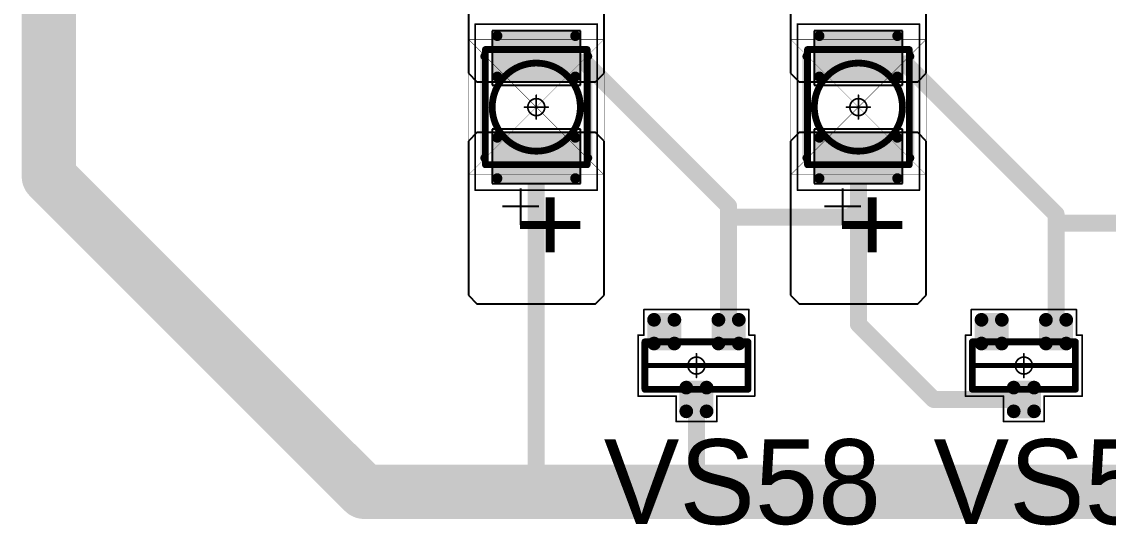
# Model space of a CAD drawing. Header units: millimetres. Extents: x 0 to 273, y 0 to 149.
# Drawn here: x 187.83 to 219.87, y 31.16 to 46.02 of the extents above; entities that cross this region are included whole.
import ezdxf

# ---------------------------------------------------------------- set-up
doc = ezdxf.new("R2010")
doc.units = ezdxf.units.MM
for name, color, linetype in [('Mechanical13', 56, 'Continuous'), ('Mechanical15', 56, 'Continuous'), ('Mechanical2', 216, 'Continuous'), ('TopLayer', 1, 'Continuous'), ('TopOverlay', 2, 'Continuous'), ('TopPaste', 8, 'Continuous'), ('TopSolder', 216, 'Continuous')]:
    doc.layers.add(name, color=color, linetype=linetype)

# ---------------------------------------------------------------- blocks, each defined once
blk = doc.blocks.new('SOT23_11')
at = {"layer": 'Mechanical13', "const_width": 0.2}
for points in [[(-0.7, -1.52), (-0.7, 1.52)], [(0.7, 1.52), (-0.7, 1.52)], [(0.7, -1.52), (0.7, 1.52)], [(0.7, -1.52), (-0.7, -1.52)]]:
    blk.add_lwpolyline(points, dxfattribs=at)
at = {"layer": 'Mechanical13', "const_width": 0.1}
for points in [[(-0.75, 1.52, 1), (-0.65, 1.52, 1)], [(-0.75, 1.52, 1), (-0.65, 1.52, 1)], [(0.65, 1.52, 1), (0.75, 1.52, 1)], [(0.65, 1.52, 1), (0.75, 1.52, 1)], [(-0.75, -1.52, 1), (-0.65, -1.52, 1)], [(-0.75, -1.52, 1), (-0.65, -1.52, 1)], [(0.65, -1.52, 1), (0.75, -1.52, 1)], [(0.65, -1.52, 1), (0.75, -1.52, 1)]]:
    blk.add_lwpolyline(points, format="xyb", close=True, dxfattribs=at)
at = {"layer": 'Mechanical15', "const_width": 0.05}
for points in [[(0.9, 1.72), (-0.9, 1.72)], [(-0.9, 1.55), (-0.9, 1.72)], [(0.9, 0.6), (0.9, 1.72)], [(-0.9, 1.55), (-1.65, 1.55)], [(-1.65, -1.55), (-1.65, 1.55)], [(0, -0.35), (0, 0.35)], [(1.65, 0.6), (0.9, 0.6)], [(1.65, -0.6), (1.65, 0.6)], [(0.35, 0), (-0.35, 0)], [(0.9, -1.72), (0.9, -0.6)], [(1.65, -0.6), (0.9, -0.6)], [(-0.9, -1.55), (-1.65, -1.55)], [(-0.9, -1.72), (-0.9, -1.55)], [(0.9, -1.72), (-0.9, -1.72)]]:
    blk.add_lwpolyline(points, dxfattribs=at)
at = {"layer": 'Mechanical15'}
for points, const_width in [([(-0.913, 1.72, 1), (-0.888, 1.72, 1)], 0.025), ([(-0.913, 1.72, 1), (-0.888, 1.72, 1)], 0.025), ([(0.888, 1.72, 1), (0.913, 1.72, 1)], 0.025), ([(0.888, 1.72, 1), (0.913, 1.72, 1)], 0.025), ([(-1.662, 1.55, 1), (-1.637, 1.55, 1)], 0.025), ([(-1.662, 1.55, 1), (-1.637, 1.55, 1)], 0.025), ([(-0.913, 1.55, 1), (-0.888, 1.55, 1)], 0.025), ([(-0.913, 1.55, 1), (-0.888, 1.55, 1)], 0.025), ([(-0.012, 0.35, 1), (0.012, 0.35, 1)], 0.025), ([(0.888, 0.6, 1), (0.913, 0.6, 1)], 0.025), ([(0.888, 0.6, 1), (0.913, 0.6, 1)], 0.025), ([(1.637, 0.6, 1), (1.662, 0.6, 1)], 0.025), ([(1.637, 0.6, 1), (1.662, 0.6, 1)], 0.025), ([(-0.362, 0, 1), (-0.337, 0, 1)], 0.025), ([(0.25, 0, 1), (-0.25, 0, 1)], 0.05), ([(-0.262, 0, 1), (-0.238, 0, 1)], 0.025), ([(0.238, 0, 1), (0.262, 0, 1)], 0.025), ([(0.337, 0, 1), (0.362, 0, 1)], 0.025), ([(-0.012, -0.35, 1), (0.012, -0.35, 1)], 0.025), ([(0.888, -0.6, 1), (0.913, -0.6, 1)], 0.025), ([(0.888, -0.6, 1), (0.913, -0.6, 1)], 0.025), ([(1.637, -0.6, 1), (1.662, -0.6, 1)], 0.025), ([(1.637, -0.6, 1), (1.662, -0.6, 1)], 0.025), ([(-1.662, -1.55, 1), (-1.637, -1.55, 1)], 0.025), ([(-1.662, -1.55, 1), (-1.637, -1.55, 1)], 0.025), ([(-0.913, -1.55, 1), (-0.888, -1.55, 1)], 0.025), ([(-0.913, -1.55, 1), (-0.888, -1.55, 1)], 0.025), ([(-0.913, -1.72, 1), (-0.888, -1.72, 1)], 0.025), ([(-0.913, -1.72, 1), (-0.888, -1.72, 1)], 0.025), ([(0.888, -1.72, 1), (0.913, -1.72, 1)], 0.025), ([(0.888, -1.72, 1), (0.913, -1.72, 1)], 0.025)]:
    blk.add_lwpolyline(points, format="xyb", close=True, dxfattribs=dict(at, const_width=const_width))
at = {"layer": 'TopLayer', "const_width": 0.1}
for points in [[(-1.4, 1.25, 1), (-1.3, 1.25, 1)], [(-0.7, 1.25, 1), (-0.6, 1.25, 1)], [(-1.4, 0.65, 1), (-1.3, 0.65, 1)], [(-0.7, 0.65, 1), (-0.6, 0.65, 1)], [(0.6, 0.3, 1), (0.7, 0.3, 1)], [(1.3, 0.3, 1), (1.4, 0.3, 1)], [(0.6, -0.3, 1), (0.7, -0.3, 1)], [(1.3, -0.3, 1), (1.4, -0.3, 1)], [(-1.4, -0.65, 1), (-1.3, -0.65, 1)], [(-0.7, -0.65, 1), (-0.6, -0.65, 1)], [(-1.4, -1.25, 1), (-1.3, -1.25, 1)], [(-0.7, -1.25, 1), (-0.6, -1.25, 1)]]:
    blk.add_lwpolyline(points, format="xyb", close=True, dxfattribs=at)
at = {"layer": 'TopLayer'}
for points in [[(-1.35, 1.35), (-1.35, 0.55), (-0.65, 1.35), (-0.65, 0.55)], [(-1.45, 1.25), (-1.45, 0.65), (-0.55, 1.25), (-0.55, 0.65)], [(0.65, 0.4), (0.65, -0.4), (1.35, 0.4), (1.35, -0.4)], [(0.55, 0.3), (0.55, -0.3), (1.45, 0.3), (1.45, -0.3)], [(-1.35, -0.55), (-1.35, -1.35), (-0.65, -0.55), (-0.65, -1.35)], [(-1.45, -0.65), (-1.45, -1.25), (-0.55, -0.65), (-0.55, -1.25)]]:
    blk.add_solid(points, dxfattribs=at)
at = {"layer": 'TopOverlay', "const_width": 0.15}
blk.add_lwpolyline([(0, -1.5), (0, 1.5)], dxfattribs=at)
at = {"layer": 'TopOverlay', "const_width": 0.075}
for points in [[(-0.038, 1.5, 1), (0.038, 1.5, 1)], [(-0.038, -1.5, 1), (0.038, -1.5, 1)]]:
    blk.add_lwpolyline(points, format="xyb", close=True, dxfattribs=at)
at = {"layer": 'TopPaste', "const_width": 0.075}
for points in [[(-1.387, 1.25, 1), (-1.313, 1.25, 1)], [(-0.687, 1.25, 1), (-0.613, 1.25, 1)], [(-1.387, 0.65, 1), (-1.313, 0.65, 1)], [(-0.687, 0.65, 1), (-0.613, 0.65, 1)], [(0.613, 0.3, 1), (0.687, 0.3, 1)], [(1.313, 0.3, 1), (1.387, 0.3, 1)], [(0.613, -0.3, 1), (0.687, -0.3, 1)], [(1.313, -0.3, 1), (1.387, -0.3, 1)], [(-1.387, -0.65, 1), (-1.313, -0.65, 1)], [(-0.687, -0.65, 1), (-0.613, -0.65, 1)], [(-1.387, -1.25, 1), (-1.313, -1.25, 1)], [(-0.687, -1.25, 1), (-0.613, -1.25, 1)]]:
    blk.add_lwpolyline(points, format="xyb", close=True, dxfattribs=at)
at = {"layer": 'TopPaste'}
for points in [[(-1.35, 1.325), (-1.35, 0.575), (-0.65, 1.325), (-0.65, 0.575)], [(-1.425, 1.25), (-1.425, 0.65), (-0.575, 1.25), (-0.575, 0.65)], [(0.65, 0.375), (0.65, -0.375), (1.35, 0.375), (1.35, -0.375)], [(0.575, 0.3), (0.575, -0.3), (1.425, 0.3), (1.425, -0.3)], [(-1.35, -0.575), (-1.35, -1.325), (-0.65, -0.575), (-0.65, -1.325)], [(-1.425, -0.65), (-1.425, -1.25), (-0.575, -0.65), (-0.575, -1.25)]]:
    blk.add_solid(points, dxfattribs=at)
at = {"layer": 'TopSolder', "const_width": 0.202}
for points in [[(-1.451, 1.25, 1), (-1.249, 1.25, 1)], [(-0.751, 1.25, 1), (-0.549, 1.25, 1)], [(-1.451, 0.65, 1), (-1.249, 0.65, 1)], [(-0.751, 0.65, 1), (-0.549, 0.65, 1)], [(0.549, 0.3, 1), (0.751, 0.3, 1)], [(1.249, 0.3, 1), (1.451, 0.3, 1)], [(0.549, -0.3, 1), (0.751, -0.3, 1)], [(1.249, -0.3, 1), (1.451, -0.3, 1)], [(-1.451, -0.65, 1), (-1.249, -0.65, 1)], [(-0.751, -0.65, 1), (-0.549, -0.65, 1)], [(-1.451, -1.25, 1), (-1.249, -1.25, 1)], [(-0.751, -1.25, 1), (-0.549, -1.25, 1)]]:
    blk.add_lwpolyline(points, format="xyb", close=True, dxfattribs=at)
at = {"layer": 'TopSolder'}
for points in [[(-1.35, 1.452), (-1.35, 0.448), (-0.65, 1.452), (-0.65, 0.448)], [(-1.552, 1.25), (-1.552, 0.65), (-0.448, 1.25), (-0.448, 0.65)], [(0.65, 0.502), (0.65, -0.502), (1.35, 0.502), (1.35, -0.502)], [(0.448, 0.3), (0.448, -0.3), (1.552, 0.3), (1.552, -0.3)], [(-1.35, -0.448), (-1.35, -1.452), (-0.65, -0.448), (-0.65, -1.452)], [(-1.552, -0.65), (-1.552, -1.25), (-0.448, -0.65), (-0.448, -1.25)]]:
    blk.add_solid(points, dxfattribs=at)
blk = doc.blocks.new('SOT23_12')
at = {"layer": 'Mechanical13', "const_width": 0.2}
for points in [[(-0.7, -1.52), (-0.7, 1.52)], [(0.7, 1.52), (-0.7, 1.52)], [(0.7, -1.52), (0.7, 1.52)], [(0.7, -1.52), (-0.7, -1.52)]]:
    blk.add_lwpolyline(points, dxfattribs=at)
at = {"layer": 'Mechanical13', "const_width": 0.1}
for points in [[(-0.75, 1.52, 1), (-0.65, 1.52, 1)], [(-0.75, 1.52, 1), (-0.65, 1.52, 1)], [(0.65, 1.52, 1), (0.75, 1.52, 1)], [(0.65, 1.52, 1), (0.75, 1.52, 1)], [(-0.75, -1.52, 1), (-0.65, -1.52, 1)], [(-0.75, -1.52, 1), (-0.65, -1.52, 1)], [(0.65, -1.52, 1), (0.75, -1.52, 1)], [(0.65, -1.52, 1), (0.75, -1.52, 1)]]:
    blk.add_lwpolyline(points, format="xyb", close=True, dxfattribs=at)
at = {"layer": 'Mechanical15', "const_width": 0.05}
for points in [[(0.9, 1.72), (-0.9, 1.72)], [(-0.9, 1.55), (-0.9, 1.72)], [(0.9, 0.6), (0.9, 1.72)], [(-0.9, 1.55), (-1.65, 1.55)], [(-1.65, -1.55), (-1.65, 1.55)], [(0, -0.35), (0, 0.35)], [(1.65, 0.6), (0.9, 0.6)], [(1.65, -0.6), (1.65, 0.6)], [(0.35, 0), (-0.35, 0)], [(0.9, -1.72), (0.9, -0.6)], [(1.65, -0.6), (0.9, -0.6)], [(-0.9, -1.55), (-1.65, -1.55)], [(-0.9, -1.72), (-0.9, -1.55)], [(0.9, -1.72), (-0.9, -1.72)]]:
    blk.add_lwpolyline(points, dxfattribs=at)
at = {"layer": 'Mechanical15'}
for points, const_width in [([(-0.913, 1.72, 1), (-0.888, 1.72, 1)], 0.025), ([(-0.913, 1.72, 1), (-0.888, 1.72, 1)], 0.025), ([(0.888, 1.72, 1), (0.913, 1.72, 1)], 0.025), ([(0.888, 1.72, 1), (0.913, 1.72, 1)], 0.025), ([(-1.662, 1.55, 1), (-1.637, 1.55, 1)], 0.025), ([(-1.662, 1.55, 1), (-1.637, 1.55, 1)], 0.025), ([(-0.913, 1.55, 1), (-0.888, 1.55, 1)], 0.025), ([(-0.913, 1.55, 1), (-0.888, 1.55, 1)], 0.025), ([(-0.012, 0.35, 1), (0.012, 0.35, 1)], 0.025), ([(0.888, 0.6, 1), (0.913, 0.6, 1)], 0.025), ([(0.888, 0.6, 1), (0.913, 0.6, 1)], 0.025), ([(1.637, 0.6, 1), (1.662, 0.6, 1)], 0.025), ([(1.637, 0.6, 1), (1.662, 0.6, 1)], 0.025), ([(-0.362, 0, 1), (-0.337, 0, 1)], 0.025), ([(0.25, 0, 1), (-0.25, 0, 1)], 0.05), ([(-0.262, 0, 1), (-0.238, 0, 1)], 0.025), ([(0.238, 0, 1), (0.262, 0, 1)], 0.025), ([(0.337, 0, 1), (0.362, 0, 1)], 0.025), ([(-0.012, -0.35, 1), (0.012, -0.35, 1)], 0.025), ([(0.888, -0.6, 1), (0.913, -0.6, 1)], 0.025), ([(0.888, -0.6, 1), (0.913, -0.6, 1)], 0.025), ([(1.637, -0.6, 1), (1.662, -0.6, 1)], 0.025), ([(1.637, -0.6, 1), (1.662, -0.6, 1)], 0.025), ([(-1.662, -1.55, 1), (-1.637, -1.55, 1)], 0.025), ([(-1.662, -1.55, 1), (-1.637, -1.55, 1)], 0.025), ([(-0.913, -1.55, 1), (-0.888, -1.55, 1)], 0.025), ([(-0.913, -1.55, 1), (-0.888, -1.55, 1)], 0.025), ([(-0.913, -1.72, 1), (-0.888, -1.72, 1)], 0.025), ([(-0.913, -1.72, 1), (-0.888, -1.72, 1)], 0.025), ([(0.888, -1.72, 1), (0.913, -1.72, 1)], 0.025), ([(0.888, -1.72, 1), (0.913, -1.72, 1)], 0.025)]:
    blk.add_lwpolyline(points, format="xyb", close=True, dxfattribs=dict(at, const_width=const_width))
at = {"layer": 'TopLayer', "const_width": 0.1}
for points in [[(-1.4, 1.25, 1), (-1.3, 1.25, 1)], [(-0.7, 1.25, 1), (-0.6, 1.25, 1)], [(-1.4, 0.65, 1), (-1.3, 0.65, 1)], [(-0.7, 0.65, 1), (-0.6, 0.65, 1)], [(0.6, 0.3, 1), (0.7, 0.3, 1)], [(1.3, 0.3, 1), (1.4, 0.3, 1)], [(0.6, -0.3, 1), (0.7, -0.3, 1)], [(1.3, -0.3, 1), (1.4, -0.3, 1)], [(-1.4, -0.65, 1), (-1.3, -0.65, 1)], [(-0.7, -0.65, 1), (-0.6, -0.65, 1)], [(-1.4, -1.25, 1), (-1.3, -1.25, 1)], [(-0.7, -1.25, 1), (-0.6, -1.25, 1)]]:
    blk.add_lwpolyline(points, format="xyb", close=True, dxfattribs=at)
at = {"layer": 'TopLayer'}
for points in [[(-1.35, 1.35), (-1.35, 0.55), (-0.65, 1.35), (-0.65, 0.55)], [(-1.45, 1.25), (-1.45, 0.65), (-0.55, 1.25), (-0.55, 0.65)], [(0.65, 0.4), (0.65, -0.4), (1.35, 0.4), (1.35, -0.4)], [(0.55, 0.3), (0.55, -0.3), (1.45, 0.3), (1.45, -0.3)], [(-1.35, -0.55), (-1.35, -1.35), (-0.65, -0.55), (-0.65, -1.35)], [(-1.45, -0.65), (-1.45, -1.25), (-0.55, -0.65), (-0.55, -1.25)]]:
    blk.add_solid(points, dxfattribs=at)
at = {"layer": 'TopOverlay', "const_width": 0.15}
blk.add_lwpolyline([(0, -1.5), (0, 1.5)], dxfattribs=at)
at = {"layer": 'TopOverlay', "const_width": 0.075}
for points in [[(-0.038, 1.5, 1), (0.038, 1.5, 1)], [(-0.038, -1.5, 1), (0.038, -1.5, 1)]]:
    blk.add_lwpolyline(points, format="xyb", close=True, dxfattribs=at)
at = {"layer": 'TopPaste', "const_width": 0.075}
for points in [[(-1.387, 1.25, 1), (-1.313, 1.25, 1)], [(-0.687, 1.25, 1), (-0.613, 1.25, 1)], [(-1.387, 0.65, 1), (-1.313, 0.65, 1)], [(-0.687, 0.65, 1), (-0.613, 0.65, 1)], [(0.613, 0.3, 1), (0.687, 0.3, 1)], [(1.313, 0.3, 1), (1.387, 0.3, 1)], [(0.613, -0.3, 1), (0.687, -0.3, 1)], [(1.313, -0.3, 1), (1.387, -0.3, 1)], [(-1.387, -0.65, 1), (-1.313, -0.65, 1)], [(-0.687, -0.65, 1), (-0.613, -0.65, 1)], [(-1.387, -1.25, 1), (-1.313, -1.25, 1)], [(-0.687, -1.25, 1), (-0.613, -1.25, 1)]]:
    blk.add_lwpolyline(points, format="xyb", close=True, dxfattribs=at)
at = {"layer": 'TopPaste'}
for points in [[(-1.35, 1.325), (-1.35, 0.575), (-0.65, 1.325), (-0.65, 0.575)], [(-1.425, 1.25), (-1.425, 0.65), (-0.575, 1.25), (-0.575, 0.65)], [(0.65, 0.375), (0.65, -0.375), (1.35, 0.375), (1.35, -0.375)], [(0.575, 0.3), (0.575, -0.3), (1.425, 0.3), (1.425, -0.3)], [(-1.35, -0.575), (-1.35, -1.325), (-0.65, -0.575), (-0.65, -1.325)], [(-1.425, -0.65), (-1.425, -1.25), (-0.575, -0.65), (-0.575, -1.25)]]:
    blk.add_solid(points, dxfattribs=at)
at = {"layer": 'TopSolder', "const_width": 0.202}
for points in [[(-1.451, 1.25, 1), (-1.249, 1.25, 1)], [(-0.751, 1.25, 1), (-0.549, 1.25, 1)], [(-1.451, 0.65, 1), (-1.249, 0.65, 1)], [(-0.751, 0.65, 1), (-0.549, 0.65, 1)], [(0.549, 0.3, 1), (0.751, 0.3, 1)], [(1.249, 0.3, 1), (1.451, 0.3, 1)], [(0.549, -0.3, 1), (0.751, -0.3, 1)], [(1.249, -0.3, 1), (1.451, -0.3, 1)], [(-1.451, -0.65, 1), (-1.249, -0.65, 1)], [(-0.751, -0.65, 1), (-0.549, -0.65, 1)], [(-1.451, -1.25, 1), (-1.249, -1.25, 1)], [(-0.751, -1.25, 1), (-0.549, -1.25, 1)]]:
    blk.add_lwpolyline(points, format="xyb", close=True, dxfattribs=at)
at = {"layer": 'TopSolder'}
for points in [[(-1.35, 1.452), (-1.35, 0.448), (-0.65, 1.452), (-0.65, 0.448)], [(-1.552, 1.25), (-1.552, 0.65), (-0.448, 1.25), (-0.448, 0.65)], [(0.65, 0.502), (0.65, -0.502), (1.35, 0.502), (1.35, -0.502)], [(0.448, 0.3), (0.448, -0.3), (1.552, 0.3), (1.552, -0.3)], [(-1.35, -0.448), (-1.35, -1.452), (-0.65, -0.448), (-0.65, -1.452)], [(-1.552, -0.65), (-1.552, -1.25), (-0.448, -0.65), (-0.448, -1.25)]]:
    blk.add_solid(points, dxfattribs=at)
blk = doc.blocks.new('T66G_96')
at = {"layer": 'Mechanical13'}
for p, q in [((2.936, 0.071), (2.936, -1)), ((2.4, -0.464), (3.471, -0.464))]:
    blk.add_line(p, q, dxfattribs=at)
at = {"layer": 'Mechanical13', "const_width": 0.2}
for points in [[(1.7, 1.5), (-1.7, 1.5)], [(-1.7, -1.5), (-1.7, 1.5)], [(1.7, -1.5), (1.7, 1.5)], [(1.7, -1.5), (-1.7, -1.5)]]:
    blk.add_lwpolyline(points, dxfattribs=at)
at = {"layer": 'Mechanical13'}
for points, const_width in [([(-1.75, 1.5, 1), (-1.65, 1.5, 1)], 0.1), ([(-1.75, 1.5, 1), (-1.65, 1.5, 1)], 0.1), ([(1.3, 0, 1), (-1.3, 0, 1)], 0.2), ([(1.65, 1.5, 1), (1.75, 1.5, 1)], 0.1), ([(1.65, 1.5, 1), (1.75, 1.5, 1)], 0.1), ([(-1.35, 0, 1), (-1.25, 0, 1)], 0.1), ([(1.25, 0, 1), (1.35, 0, 1)], 0.1), ([(-1.75, -1.5, 1), (-1.65, -1.5, 1)], 0.1), ([(-1.75, -1.5, 1), (-1.65, -1.5, 1)], 0.1), ([(1.65, -1.5, 1), (1.75, -1.5, 1)], 0.1), ([(1.65, -1.5, 1), (1.75, -1.5, 1)], 0.1)]:
    blk.add_lwpolyline(points, format="xyb", close=True, dxfattribs=dict(at, const_width=const_width))
at = {"layer": 'Mechanical15', "const_width": 0.05}
for points in [[(-2.45, -1.8), (-2.45, 1.8)], [(2.45, 1.8), (-2.45, 1.8)], [(2.45, -1.8), (2.45, 1.8)], [(0, -0.35), (0, 0.35)], [(0.35, 0), (-0.35, 0)], [(2.45, -1.8), (-2.45, -1.8)]]:
    blk.add_lwpolyline(points, dxfattribs=at)
at = {"layer": 'Mechanical15'}
for points, const_width in [([(-2.462, 1.8, 1), (-2.438, 1.8, 1)], 0.025), ([(-2.462, 1.8, 1), (-2.438, 1.8, 1)], 0.025), ([(2.438, 1.8, 1), (2.462, 1.8, 1)], 0.025), ([(2.438, 1.8, 1), (2.462, 1.8, 1)], 0.025), ([(-0.012, 0.35, 1), (0.012, 0.35, 1)], 0.025), ([(-0.362, 0, 1), (-0.337, 0, 1)], 0.025), ([(0.25, 0, 1), (-0.25, 0, 1)], 0.05), ([(-0.262, 0, 1), (-0.238, 0, 1)], 0.025), ([(0.238, 0, 1), (0.262, 0, 1)], 0.025), ([(0.337, 0, 1), (0.362, 0, 1)], 0.025), ([(-0.012, -0.35, 1), (0.012, -0.35, 1)], 0.025), ([(-2.462, -1.8, 1), (-2.438, -1.8, 1)], 0.025), ([(-2.462, -1.8, 1), (-2.438, -1.8, 1)], 0.025), ([(2.438, -1.8, 1), (2.462, -1.8, 1)], 0.025), ([(2.438, -1.8, 1), (2.462, -1.8, 1)], 0.025)]:
    blk.add_lwpolyline(points, format="xyb", close=True, dxfattribs=dict(at, const_width=const_width))
at = {"layer": 'TopLayer'}
for p, q in [((-5.55, 2), (-5.8, 1.75)), ((-1, 2), (-5.55, 2)), ((-0.75, 1.75), (-1, 2)), ((1, 2), (0.75, 1.75)), ((5.55, 2), (1, 2)), ((5.8, 1.75), (5.55, 2)), ((-5.8, 1.75), (-5.8, -1.75)), ((-0.75, -1.75), (-0.75, 1.75)), ((0.75, 1.75), (0.75, -1.75)), ((5.8, -1.75), (5.8, 1.75)), ((-5.8, -1.75), (-5.55, -2)), ((-1, -2), (-0.75, -1.75)), ((0.75, -1.75), (1, -2)), ((5.55, -2), (5.8, -1.75)), ((-5.55, -2), (-1, -2)), ((1, -2), (5.55, -2))]:
    blk.add_line(p, q, dxfattribs=at)
at = {"layer": 'TopLayer', "const_width": 0.15}
for points in [[(-2.175, 1.15, 1), (-2.025, 1.15, 1)], [(-0.975, 1.15, 1), (-0.825, 1.15, 1)], [(0.825, 1.15, 1), (0.975, 1.15, 1)], [(2.025, 1.15, 1), (2.175, 1.15, 1)], [(-2.175, -1.15, 1), (-2.025, -1.15, 1)], [(-0.975, -1.15, 1), (-0.825, -1.15, 1)], [(0.825, -1.15, 1), (0.975, -1.15, 1)], [(2.025, -1.15, 1), (2.175, -1.15, 1)]]:
    blk.add_lwpolyline(points, format="xyb", close=True, dxfattribs=at)
at = {"layer": 'TopLayer'}
for points in [[(-0.9, 1.3), (-2.1, 1.3), (-0.9, -1.3), (-2.1, -1.3)], [(2.1, 1.3), (0.9, 1.3), (2.1, -1.3), (0.9, -1.3)], [(-0.75, 1.15), (-2.25, 1.15), (-0.75, -1.15), (-2.25, -1.15)], [(2.25, 1.15), (0.75, 1.15), (2.25, -1.15), (0.75, -1.15)]]:
    blk.add_solid(points, dxfattribs=at)
at = {"layer": 'TopOverlay', "const_width": 0.25}
for points in [[(1.5, 1.525), (-1.5, 1.525)], [(1.5, -1.525), (-1.5, -1.525)]]:
    blk.add_lwpolyline(points, dxfattribs=at)
at = {"layer": 'TopOverlay', "const_width": 0.125}
for points in [[(-1.562, 1.525, 1), (-1.438, 1.525, 1)], [(1.438, 1.525, 1), (1.562, 1.525, 1)], [(-1.562, -1.525, 1), (-1.438, -1.525, 1)], [(1.438, -1.525, 1), (1.562, -1.525, 1)]]:
    blk.add_lwpolyline(points, format="xyb", close=True, dxfattribs=at)
at = {"layer": 'TopPaste', "const_width": 0.125}
for points in [[(-2.163, 1.15, 1), (-2.038, 1.15, 1)], [(-0.963, 1.15, 1), (-0.838, 1.15, 1)], [(0.838, 1.15, 1), (0.963, 1.15, 1)], [(2.038, 1.15, 1), (2.163, 1.15, 1)], [(-2.163, -1.15, 1), (-2.038, -1.15, 1)], [(-0.963, -1.15, 1), (-0.838, -1.15, 1)], [(0.838, -1.15, 1), (0.963, -1.15, 1)], [(2.038, -1.15, 1), (2.163, -1.15, 1)]]:
    blk.add_lwpolyline(points, format="xyb", close=True, dxfattribs=at)
at = {"layer": 'TopPaste'}
for points in [[(-0.775, 1.15), (-2.225, 1.15), (-0.775, -1.15), (-2.225, -1.15)], [(-0.9, 1.275), (-2.1, 1.275), (-0.9, -1.275), (-2.1, -1.275)], [(2.225, 1.15), (0.775, 1.15), (2.225, -1.15), (0.775, -1.15)], [(2.1, 1.275), (0.9, 1.275), (2.1, -1.275), (0.9, -1.275)]]:
    blk.add_solid(points, dxfattribs=at)
at = {"layer": 'TopSolder'}
for p, q in [((-2.25, 1.3), (-2.25, -1.3)), ((-0.65, 1.3), (-2.25, 1.3)), ((-0.65, -1.3), (-0.65, 1.3)), ((0.65, 1.3), (0.65, -1.3)), ((2.25, 1.3), (0.65, 1.3)), ((2.25, -1.3), (2.25, 1.3)), ((-2.25, -1.3), (-0.65, -1.3)), ((0.65, -1.3), (2.25, -1.3))]:
    blk.add_line(p, q, dxfattribs=at)
at = {"layer": 'TopOverlay'}
blk.add_text('+', height=2.5, dxfattribs=at).set_placement((2.5, -0.8))
blk = doc.blocks.new('T66G_97')
at = {"layer": 'Mechanical13'}
for p, q in [((2.936, 0.071), (2.936, -1)), ((2.4, -0.464), (3.471, -0.464))]:
    blk.add_line(p, q, dxfattribs=at)
at = {"layer": 'Mechanical13', "const_width": 0.2}
for points in [[(-1.7, -1.5), (-1.7, 1.5)], [(1.7, 1.5), (-1.7, 1.5)], [(1.7, -1.5), (1.7, 1.5)], [(1.7, -1.5), (-1.7, -1.5)]]:
    blk.add_lwpolyline(points, dxfattribs=at)
at = {"layer": 'Mechanical13'}
for points, const_width in [([(-1.75, 1.5, 1), (-1.65, 1.5, 1)], 0.1), ([(-1.75, 1.5, 1), (-1.65, 1.5, 1)], 0.1), ([(1.3, 0, 1), (-1.3, 0, 1)], 0.2), ([(1.65, 1.5, 1), (1.75, 1.5, 1)], 0.1), ([(1.65, 1.5, 1), (1.75, 1.5, 1)], 0.1), ([(-1.35, 0, 1), (-1.25, 0, 1)], 0.1), ([(1.25, 0, 1), (1.35, 0, 1)], 0.1), ([(-1.75, -1.5, 1), (-1.65, -1.5, 1)], 0.1), ([(-1.75, -1.5, 1), (-1.65, -1.5, 1)], 0.1), ([(1.65, -1.5, 1), (1.75, -1.5, 1)], 0.1), ([(1.65, -1.5, 1), (1.75, -1.5, 1)], 0.1)]:
    blk.add_lwpolyline(points, format="xyb", close=True, dxfattribs=dict(at, const_width=const_width))
at = {"layer": 'Mechanical15', "const_width": 0.05}
for points in [[(2.45, 1.8), (-2.45, 1.8)], [(-2.45, -1.8), (-2.45, 1.8)], [(2.45, -1.8), (2.45, 1.8)], [(0, -0.35), (0, 0.35)], [(0.35, 0), (-0.35, 0)], [(2.45, -1.8), (-2.45, -1.8)]]:
    blk.add_lwpolyline(points, dxfattribs=at)
at = {"layer": 'Mechanical15'}
for points, const_width in [([(-2.462, 1.8, 1), (-2.438, 1.8, 1)], 0.025), ([(-2.462, 1.8, 1), (-2.438, 1.8, 1)], 0.025), ([(2.438, 1.8, 1), (2.462, 1.8, 1)], 0.025), ([(2.438, 1.8, 1), (2.462, 1.8, 1)], 0.025), ([(-0.012, 0.35, 1), (0.012, 0.35, 1)], 0.025), ([(-0.362, 0, 1), (-0.337, 0, 1)], 0.025), ([(0.25, 0, 1), (-0.25, 0, 1)], 0.05), ([(-0.262, 0, 1), (-0.238, 0, 1)], 0.025), ([(0.238, 0, 1), (0.262, 0, 1)], 0.025), ([(0.337, 0, 1), (0.362, 0, 1)], 0.025), ([(-0.012, -0.35, 1), (0.012, -0.35, 1)], 0.025), ([(-2.462, -1.8, 1), (-2.438, -1.8, 1)], 0.025), ([(-2.462, -1.8, 1), (-2.438, -1.8, 1)], 0.025), ([(2.438, -1.8, 1), (2.462, -1.8, 1)], 0.025), ([(2.438, -1.8, 1), (2.462, -1.8, 1)], 0.025)]:
    blk.add_lwpolyline(points, format="xyb", close=True, dxfattribs=dict(at, const_width=const_width))
at = {"layer": 'TopLayer'}
for p, q in [((-5.55, 2), (-5.8, 1.75)), ((-1, 2), (-5.55, 2)), ((-0.75, 1.75), (-1, 2)), ((1, 2), (0.75, 1.75)), ((5.55, 2), (1, 2)), ((5.8, 1.75), (5.55, 2)), ((-5.8, 1.75), (-5.8, -1.75)), ((-0.75, -1.75), (-0.75, 1.75)), ((0.75, 1.75), (0.75, -1.75)), ((5.8, -1.75), (5.8, 1.75)), ((-5.8, -1.75), (-5.55, -2)), ((-1, -2), (-0.75, -1.75)), ((0.75, -1.75), (1, -2)), ((5.55, -2), (5.8, -1.75)), ((-5.55, -2), (-1, -2)), ((1, -2), (5.55, -2))]:
    blk.add_line(p, q, dxfattribs=at)
at = {"layer": 'TopLayer', "const_width": 0.15}
for points in [[(-2.175, 1.15, 1), (-2.025, 1.15, 1)], [(-0.975, 1.15, 1), (-0.825, 1.15, 1)], [(0.825, 1.15, 1), (0.975, 1.15, 1)], [(2.025, 1.15, 1), (2.175, 1.15, 1)], [(-2.175, -1.15, 1), (-2.025, -1.15, 1)], [(-0.975, -1.15, 1), (-0.825, -1.15, 1)], [(0.825, -1.15, 1), (0.975, -1.15, 1)], [(2.025, -1.15, 1), (2.175, -1.15, 1)]]:
    blk.add_lwpolyline(points, format="xyb", close=True, dxfattribs=at)
at = {"layer": 'TopLayer'}
for points in [[(-0.9, 1.3), (-2.1, 1.3), (-0.9, -1.3), (-2.1, -1.3)], [(2.1, 1.3), (0.9, 1.3), (2.1, -1.3), (0.9, -1.3)], [(-0.75, 1.15), (-2.25, 1.15), (-0.75, -1.15), (-2.25, -1.15)], [(2.25, 1.15), (0.75, 1.15), (2.25, -1.15), (0.75, -1.15)]]:
    blk.add_solid(points, dxfattribs=at)
at = {"layer": 'TopOverlay', "const_width": 0.25}
for points in [[(1.5, 1.525), (-1.5, 1.525)], [(1.5, -1.525), (-1.5, -1.525)]]:
    blk.add_lwpolyline(points, dxfattribs=at)
at = {"layer": 'TopOverlay', "const_width": 0.125}
for points in [[(-1.562, 1.525, 1), (-1.438, 1.525, 1)], [(1.438, 1.525, 1), (1.562, 1.525, 1)], [(-1.562, -1.525, 1), (-1.438, -1.525, 1)], [(1.438, -1.525, 1), (1.562, -1.525, 1)]]:
    blk.add_lwpolyline(points, format="xyb", close=True, dxfattribs=at)
at = {"layer": 'TopPaste', "const_width": 0.125}
for points in [[(-2.163, 1.15, 1), (-2.038, 1.15, 1)], [(-0.963, 1.15, 1), (-0.838, 1.15, 1)], [(0.838, 1.15, 1), (0.963, 1.15, 1)], [(2.038, 1.15, 1), (2.163, 1.15, 1)], [(-2.163, -1.15, 1), (-2.038, -1.15, 1)], [(-0.963, -1.15, 1), (-0.838, -1.15, 1)], [(0.838, -1.15, 1), (0.963, -1.15, 1)], [(2.038, -1.15, 1), (2.163, -1.15, 1)]]:
    blk.add_lwpolyline(points, format="xyb", close=True, dxfattribs=at)
at = {"layer": 'TopPaste'}
for points in [[(-0.775, 1.15), (-2.225, 1.15), (-0.775, -1.15), (-2.225, -1.15)], [(-0.9, 1.275), (-2.1, 1.275), (-0.9, -1.275), (-2.1, -1.275)], [(2.225, 1.15), (0.775, 1.15), (2.225, -1.15), (0.775, -1.15)], [(2.1, 1.275), (0.9, 1.275), (2.1, -1.275), (0.9, -1.275)]]:
    blk.add_solid(points, dxfattribs=at)
at = {"layer": 'TopSolder'}
for p, q in [((-2.25, 1.3), (-2.25, -1.3)), ((-0.65, 1.3), (-2.25, 1.3)), ((-0.65, -1.3), (-0.65, 1.3)), ((0.65, 1.3), (0.65, -1.3)), ((2.25, 1.3), (0.65, 1.3)), ((2.25, -1.3), (2.25, 1.3)), ((-2.25, -1.3), (-0.65, -1.3)), ((0.65, -1.3), (2.25, -1.3))]:
    blk.add_line(p, q, dxfattribs=at)
at = {"layer": 'TopOverlay'}
blk.add_text('+', height=2.5, dxfattribs=at).set_placement((2.5, -0.8))

msp = doc.modelspace()

# ---------------------------------------------------------------- linework, layer by layer
at = {"layer": 'Mechanical2'}
for points, const_width in [([(201.002, 41.499), (201.002, 45.499)], 0.0127), ([(201.002, 45.499), (205.002, 45.499)], 0.0127), ([(201.002, 45.499), (205.002, 41.499)], 0.01), ([(201.002, 41.499), (205.002, 45.499)], 0.01), ([(205.002, 41.499), (205.002, 45.499)], 0.0127), ([(210.502, 41.499), (210.502, 45.499)], 0.0127), ([(210.502, 45.499), (214.502, 45.499)], 0.0127), ([(210.502, 45.499), (214.502, 41.499)], 0.01), ([(210.502, 41.499), (214.502, 45.499)], 0.01), ([(214.502, 41.499), (214.502, 45.499)], 0.0127), ([(201.002, 41.499), (205.002, 41.499)], 0.0127), ([(210.502, 41.499), (214.502, 41.499)], 0.0127)]:
    msp.add_lwpolyline(points, dxfattribs=dict(at, const_width=const_width))
for points, const_width in [([(200.999, 45.499, 1), (201.005, 45.499, 1)], 0.00635), ([(200.999, 45.499, 1), (201.005, 45.499, 1)], 0.00635), ([(200.999, 45.499, 1), (201.004, 45.499, 1)], 0.005), ([(204.999, 45.499, 1), (205.005, 45.499, 1)], 0.00635), ([(204.999, 45.499, 1), (205.005, 45.499, 1)], 0.00635), ([(204.999, 45.499, 1), (205.004, 45.499, 1)], 0.005), ([(210.499, 45.499, 1), (210.505, 45.499, 1)], 0.00635), ([(210.499, 45.499, 1), (210.505, 45.499, 1)], 0.00635), ([(210.499, 45.499, 1), (210.504, 45.499, 1)], 0.005), ([(214.499, 45.499, 1), (214.505, 45.499, 1)], 0.00635), ([(214.499, 45.499, 1), (214.505, 45.499, 1)], 0.00635), ([(214.499, 45.499, 1), (214.504, 45.499, 1)], 0.005), ([(200.999, 41.499, 1), (201.005, 41.499, 1)], 0.00635), ([(200.999, 41.499, 1), (201.005, 41.499, 1)], 0.00635), ([(200.999, 41.499, 1), (201.004, 41.499, 1)], 0.005), ([(204.999, 41.499, 1), (205.005, 41.499, 1)], 0.00635), ([(204.999, 41.499, 1), (205.005, 41.499, 1)], 0.00635), ([(204.999, 41.499, 1), (205.004, 41.499, 1)], 0.005), ([(210.499, 41.499, 1), (210.505, 41.499, 1)], 0.00635), ([(210.499, 41.499, 1), (210.505, 41.499, 1)], 0.00635), ([(210.499, 41.499, 1), (210.504, 41.499, 1)], 0.005), ([(214.499, 41.499, 1), (214.505, 41.499, 1)], 0.00635), ([(214.499, 41.499, 1), (214.505, 41.499, 1)], 0.00635), ([(214.499, 41.499, 1), (214.504, 41.499, 1)], 0.005)]:
    msp.add_lwpolyline(points, format="xyb", close=True, dxfattribs=dict(at, const_width=const_width))
at = {"layer": 'TopLayer'}
for points, const_width in [([(188.625, 41.45), (188.625, 67.925)], 1.6), ([(204.425, 44.825), (208.675, 40.575)], 0.5), ([(213.9, 44.775), (218.333, 40.342)], 0.5), ([(188.625, 41.45), (197.925, 32.15)], 1.6), ([(203.002, 32.352), (203.002, 41.999)], 0.5), ([(212.502, 37.098), (212.502, 41.999)], 0.5), ([(208.675, 40.25), (208.675, 40.575)], 0.5), ([(208.675, 36.875), (208.675, 40.25)], 0.5), ([(208.675, 40.25), (212.25, 40.25)], 0.5), ([(212.25, 40.25), (212.325, 40.325)], 0.5), ([(218.333, 40.075), (218.333, 40.342)], 0.5), ([(218.333, 36.875), (218.333, 40.075)], 0.5), ([(218.333, 40.075), (221.925, 40.075)], 0.5), ([(212.502, 37.098), (214.725, 34.875)], 0.5), ([(207.725, 32.2), (207.725, 34.875)], 0.5), ([(214.725, 34.875), (217.383, 34.875)], 0.5), ([(197.925, 32.15), (202.8, 32.15)], 1.6), ([(202.8, 32.15), (207.675, 32.15)], 1.6), ([(207.675, 32.15), (230.3, 32.15)], 1.6), ([(202.8, 32.15), (203.002, 32.352)], 0.5), ([(207.675, 32.15), (207.725, 32.2)], 0.5)]:
    msp.add_lwpolyline(points, dxfattribs=dict(at, const_width=const_width))
for points, const_width in [([(204.3, 44.825, 1), (204.55, 44.825, 1)], 0.25), ([(213.775, 44.775, 1), (214.025, 44.775, 1)], 0.25), ([(188.225, 41.45, 1), (189.025, 41.45, 1)], 0.8), ([(188.225, 41.45, 1), (189.025, 41.45, 1)], 0.8), ([(202.877, 41.999, 1), (203.127, 41.999, 1)], 0.25), ([(212.377, 41.999, 1), (212.627, 41.999, 1)], 0.25), ([(208.55, 40.575, 1), (208.8, 40.575, 1)], 0.25), ([(208.55, 40.575, 1), (208.8, 40.575, 1)], 0.25), ([(208.55, 40.25, 1), (208.8, 40.25, 1)], 0.25), ([(208.55, 40.25, 1), (208.8, 40.25, 1)], 0.25), ([(208.55, 40.25, 1), (208.8, 40.25, 1)], 0.25), ([(212.125, 40.25, 1), (212.375, 40.25, 1)], 0.25), ([(212.125, 40.25, 1), (212.375, 40.25, 1)], 0.25), ([(212.2, 40.325, 1), (212.45, 40.325, 1)], 0.25), ([(218.208, 40.342, 1), (218.458, 40.342, 1)], 0.25), ([(218.208, 40.342, 1), (218.458, 40.342, 1)], 0.25), ([(218.208, 40.075, 1), (218.458, 40.075, 1)], 0.25), ([(218.208, 40.075, 1), (218.458, 40.075, 1)], 0.25), ([(218.208, 40.075, 1), (218.458, 40.075, 1)], 0.25), ([(212.377, 37.098, 1), (212.627, 37.098, 1)], 0.25), ([(212.377, 37.098, 1), (212.627, 37.098, 1)], 0.25), ([(208.55, 36.875, 1), (208.8, 36.875, 1)], 0.25), ([(218.208, 36.875, 1), (218.458, 36.875, 1)], 0.25), ([(207.6, 34.875, 1), (207.85, 34.875, 1)], 0.25), ([(214.6, 34.875, 1), (214.85, 34.875, 1)], 0.25), ([(214.6, 34.875, 1), (214.85, 34.875, 1)], 0.25), ([(217.258, 34.875, 1), (217.508, 34.875, 1)], 0.25), ([(197.525, 32.15, 1), (198.325, 32.15, 1)], 0.8), ([(197.525, 32.15, 1), (198.325, 32.15, 1)], 0.8), ([(202.4, 32.15, 1), (203.2, 32.15, 1)], 0.8), ([(202.4, 32.15, 1), (203.2, 32.15, 1)], 0.8), ([(207.275, 32.15, 1), (208.075, 32.15, 1)], 0.8), ([(207.275, 32.15, 1), (208.075, 32.15, 1)], 0.8), ([(202.675, 32.15, 1), (202.925, 32.15, 1)], 0.25), ([(202.877, 32.352, 1), (203.127, 32.352, 1)], 0.25), ([(202.877, 32.352, 1), (203.127, 32.352, 1)], 0.25), ([(207.55, 32.15, 1), (207.8, 32.15, 1)], 0.25), ([(207.6, 32.2, 1), (207.85, 32.2, 1)], 0.25), ([(207.6, 32.2, 1), (207.85, 32.2, 1)], 0.25)]:
    msp.add_lwpolyline(points, format="xyb", close=True, dxfattribs=dict(at, const_width=const_width))

# ---------------------------------------------------------------- block references
at = {"rotation": 270}
for name, p in [('T66G_97', (203.002, 43.499)), ('T66G_96', (212.502, 43.499)), ('SOT23_12', (207.725, 35.875)), ('SOT23_11', (217.383, 35.875))]:
    msp.add_blockref(name, p, dxfattribs=at)

# ---------------------------------------------------------------- texts
at = {"layer": 'TopOverlay'}
for s, p in [('VS58', (204.993, 31.199)), ('VS59', (214.718, 31.199))]:
    msp.add_text(s, height=2.5, dxfattribs=at).set_placement(p)

doc.saveas('drawing.dxf')
